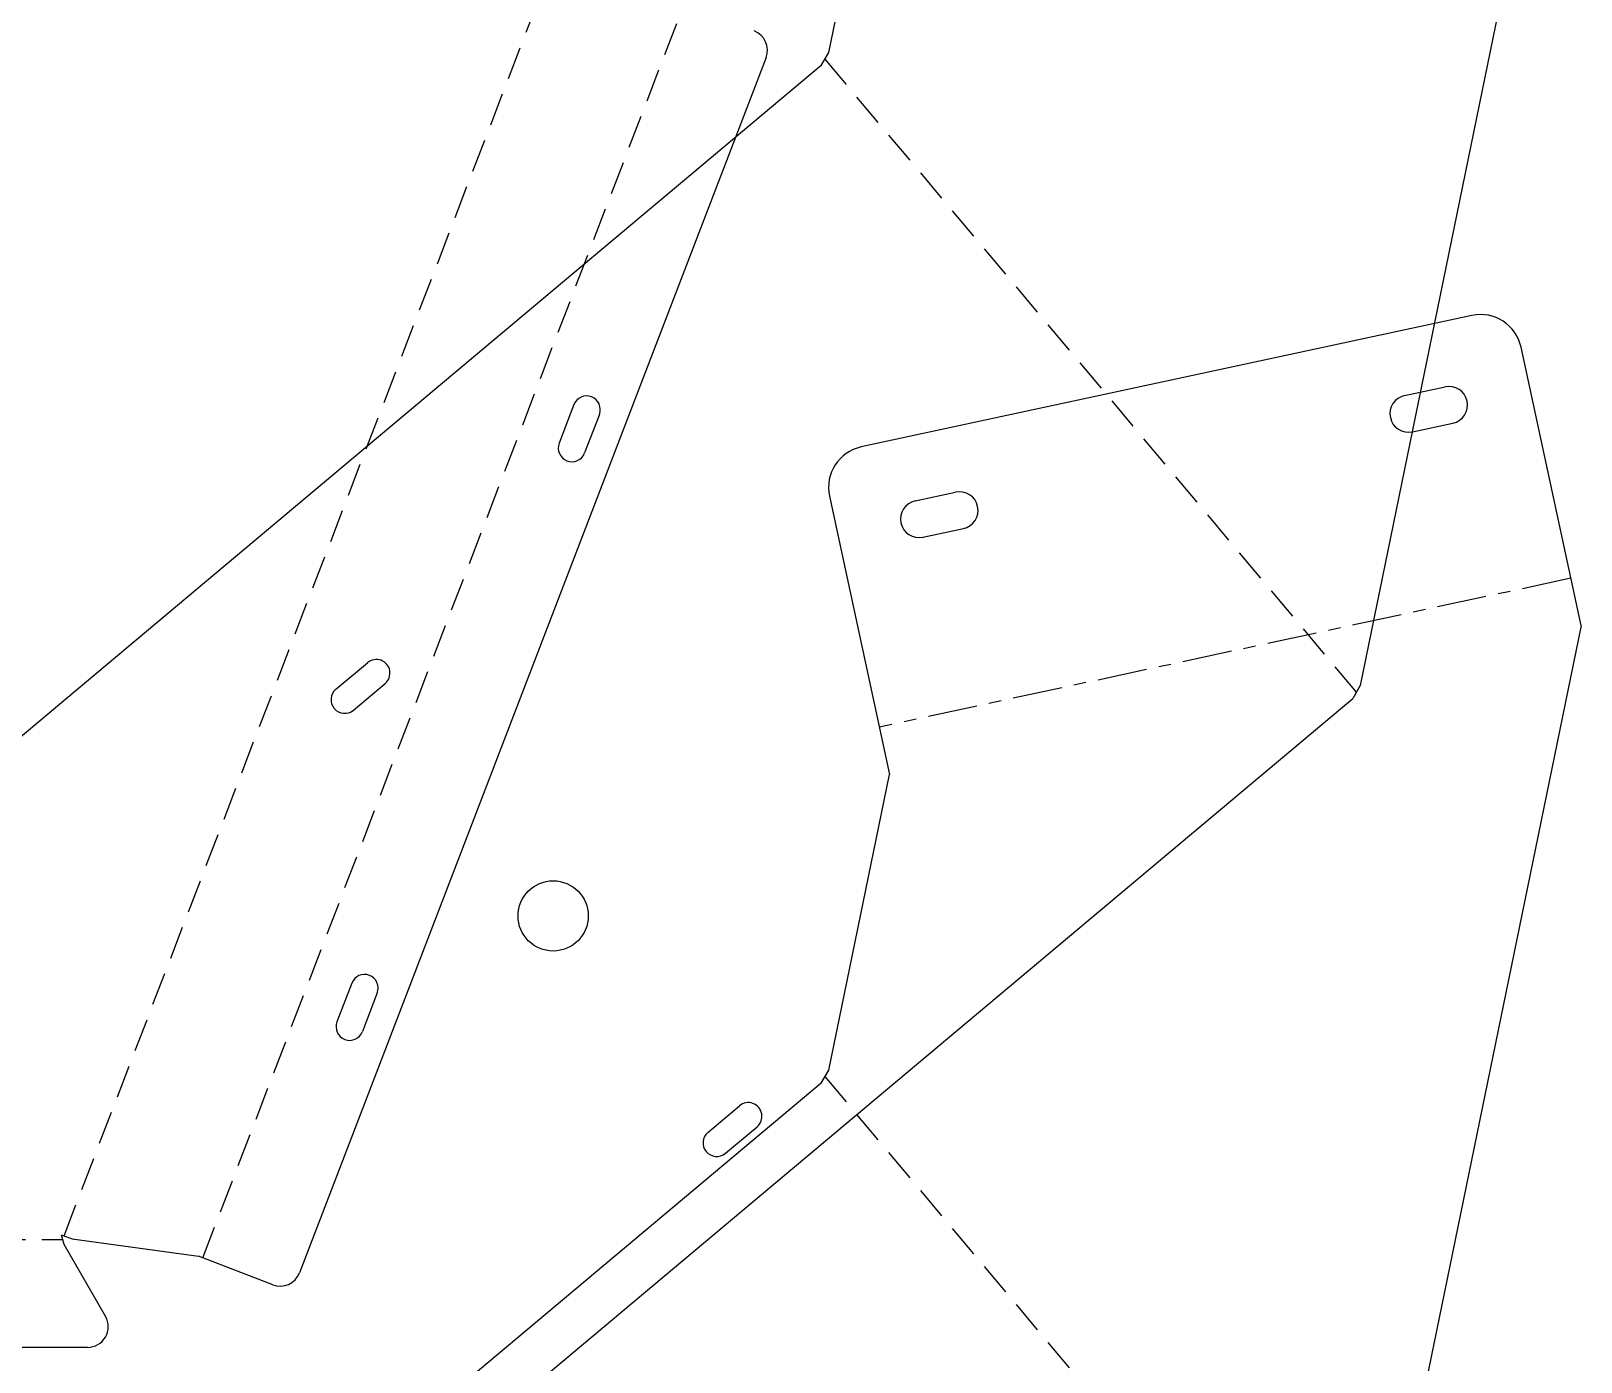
# Model space of a CAD drawing. Extents: x 5 to 1801, y 5 to 2754.
# Drawn here: x 1097.3 to 1472.3, y 2254.7 to 2576.9 of the extents above; entities that cross this region are included whole.
import ezdxf

# ---------------------------------------------------------------- set-up
doc = ezdxf.new("R2010")
doc.units = 0
doc.linetypes.add('CENTER', pattern=[21, 12, -3, 3, -3])
doc.linetypes.add('DASHED', pattern=[12, 8, -4])
for name, color, linetype in [('SMARTNEST_SHEET_10_BEND', 3, 'DASHED'), ('SMARTNEST_SHEET_10_GEOMETRY', 7, 'CONTINUOUS'), ('SMARTNEST_SHEET_11_BEND', 3, 'DASHED'), ('SMARTNEST_SHEET_11_GEOMETRY', 7, 'CONTINUOUS'), ('SMARTNEST_SHEET_12_BEND', 3, 'DASHED'), ('SMARTNEST_SHEET_12_GEOMETRY', 7, 'CONTINUOUS'), ('SMARTNEST_SHEET_13_BEND', 3, 'DASHED'), ('SMARTNEST_SHEET_13_GEOMETRY', 7, 'CONTINUOUS'), ('SMARTNEST_SHEET_14_BEND', 3, 'DASHED'), ('SMARTNEST_SHEET_14_GEOMETRY', 7, 'CONTINUOUS'), ('SMARTNEST_SHEET_15_BEND', 3, 'DASHED'), ('SMARTNEST_SHEET_15_GEOMETRY', 7, 'CONTINUOUS'), ('SMARTNEST_SHEET_16_BEND', 3, 'DASHED'), ('SMARTNEST_SHEET_16_GEOMETRY', 7, 'CONTINUOUS'), ('SMARTNEST_SHEET_17_BEND', 3, 'DASHED'), ('SMARTNEST_SHEET_17_GEOMETRY', 7, 'CONTINUOUS'), ('SMARTNEST_SHEET_18_BEND', 3, 'DASHED'), ('SMARTNEST_SHEET_18_GEOMETRY', 7, 'CONTINUOUS'), ('SMARTNEST_SHEET_19_BEND', 3, 'DASHED'), ('SMARTNEST_SHEET_19_GEOMETRY', 7, 'CONTINUOUS'), ('SMARTNEST_SHEET_1_BEND', 3, 'DASHED'), ('SMARTNEST_SHEET_1_GEOMETRY', 7, 'CONTINUOUS'), ('SMARTNEST_SHEET_20_BEND', 3, 'DASHED'), ('SMARTNEST_SHEET_20_GEOMETRY', 7, 'CONTINUOUS'), ('SMARTNEST_SHEET_21_BEND', 3, 'DASHED'), ('SMARTNEST_SHEET_21_GEOMETRY', 7, 'CONTINUOUS'), ('SMARTNEST_SHEET_22_BEND', 3, 'DASHED'), ('SMARTNEST_SHEET_22_GEOMETRY', 7, 'CONTINUOUS'), ('SMARTNEST_SHEET_23_BEND', 3, 'DASHED'), ('SMARTNEST_SHEET_23_GEOMETRY', 7, 'CONTINUOUS'), ('SMARTNEST_SHEET_24_BEND', 3, 'DASHED'), ('SMARTNEST_SHEET_24_GEOMETRY', 7, 'CONTINUOUS'), ('SMARTNEST_SHEET_25_BEND', 3, 'DASHED'), ('SMARTNEST_SHEET_25_GEOMETRY', 7, 'CONTINUOUS'), ('SMARTNEST_SHEET_26_BEND', 3, 'DASHED'), ('SMARTNEST_SHEET_26_CENTER', 4, 'CENTER'), ('SMARTNEST_SHEET_26_GEOMETRY', 7, 'CONTINUOUS'), ('SMARTNEST_SHEET_27_BEND', 3, 'DASHED'), ('SMARTNEST_SHEET_27_CENTER', 4, 'CENTER'), ('SMARTNEST_SHEET_27_GEOMETRY', 7, 'CONTINUOUS'), ('SMARTNEST_SHEET_28_BEND', 3, 'DASHED'), ('SMARTNEST_SHEET_28_CENTER', 4, 'CENTER'), ('SMARTNEST_SHEET_28_GEOMETRY', 7, 'CONTINUOUS'), ('SMARTNEST_SHEET_29_BEND', 3, 'DASHED'), ('SMARTNEST_SHEET_29_CENTER', 4, 'CENTER'), ('SMARTNEST_SHEET_29_GEOMETRY', 7, 'CONTINUOUS'), ('SMARTNEST_SHEET_2_BEND', 3, 'DASHED'), ('SMARTNEST_SHEET_2_GEOMETRY', 7, 'CONTINUOUS'), ('SMARTNEST_SHEET_3_BEND', 3, 'DASHED'), ('SMARTNEST_SHEET_3_GEOMETRY', 7, 'CONTINUOUS'), ('SMARTNEST_SHEET_4_BEND', 3, 'DASHED'), ('SMARTNEST_SHEET_4_GEOMETRY', 7, 'CONTINUOUS'), ('SMARTNEST_SHEET_5_BEND', 3, 'DASHED'), ('SMARTNEST_SHEET_5_GEOMETRY', 7, 'CONTINUOUS'), ('SMARTNEST_SHEET_6_BEND', 3, 'DASHED'), ('SMARTNEST_SHEET_6_GEOMETRY', 7, 'CONTINUOUS'), ('SMARTNEST_SHEET_7_BEND', 3, 'DASHED'), ('SMARTNEST_SHEET_7_GEOMETRY', 7, 'CONTINUOUS'), ('SMARTNEST_SHEET_8_BEND', 3, 'DASHED'), ('SMARTNEST_SHEET_8_GEOMETRY', 7, 'CONTINUOUS')]:
    doc.layers.add(name, color=color, linetype=linetype)

msp = doc.modelspace()

# ---------------------------------------------------------------- linework, layer by layer
at = {"layer": 'SMARTNEST_SHEET_10_BEND', "color": 7, "linetype": 'DASHED'}
msp.add_line((1417.95, 2416.86), (1289.39, 2570.06), dxfattribs=at)
at = {"layer": 'SMARTNEST_SHEET_10_GEOMETRY', "color": 7, "linetype": 'CONTINUOUS'}
for p, q in [((1472.27, 2679.23), (1418.87, 2418.41)), ((1290.31, 2571.62), (1304.97, 2643.22)), ((1288.47, 2568.51), (1290.31, 2571.62)), ((1288.47, 2568.51), (216.01, 1668.61)), ((1171.04, 2417.54), (1178.7, 2423.96)), ((1175.29, 2412.48), (1182.95, 2418.91)), ((344.56, 1515.4), (1417.03, 2415.31)), ((1418.87, 2418.41), (1417.03, 2415.31)), ((1261.03, 2310.29), (1268.69, 2316.72)), ((1265.28, 2305.23), (1272.94, 2311.66))]:
    msp.add_line(p, q, dxfattribs=at)
msp.add_circle((1223.6, 2362.68), 8.5, dxfattribs=at)
for centre, start, end in [((1180.82, 2421.44), 310, 130), ((1173.16, 2415.01), 130, 310), ((1270.81, 2314.19), 310, 130), ((1263.15, 2307.76), 130, 310)]:
    msp.add_arc(centre, 3.3, start, end, dxfattribs=at)
at = {"layer": 'SMARTNEST_SHEET_11_BEND', "color": 7, "linetype": 'DASHED'}
msp.add_line((1417.95, 2416.86), (1289.39, 2570.06), dxfattribs=at)
at = {"layer": 'SMARTNEST_SHEET_11_GEOMETRY', "color": 7, "linetype": 'CONTINUOUS'}
for p, q in [((1472.27, 2679.23), (1418.87, 2418.41)), ((1290.31, 2571.62), (1304.97, 2643.22)), ((1288.47, 2568.51), (1290.31, 2571.62)), ((1288.47, 2568.51), (216.01, 1668.61)), ((1171.04, 2417.54), (1178.7, 2423.96)), ((1175.29, 2412.48), (1182.95, 2418.91)), ((344.56, 1515.4), (1417.03, 2415.31)), ((1418.87, 2418.41), (1417.03, 2415.31)), ((1261.03, 2310.29), (1268.69, 2316.72)), ((1265.28, 2305.23), (1272.94, 2311.66))]:
    msp.add_line(p, q, dxfattribs=at)
msp.add_circle((1223.6, 2362.68), 8.5, dxfattribs=at)
for centre, start, end in [((1180.82, 2421.44), 310, 130), ((1173.16, 2415.01), 130, 310), ((1270.81, 2314.19), 310, 130), ((1263.15, 2307.76), 130, 310)]:
    msp.add_arc(centre, 3.3, start, end, dxfattribs=at)
at = {"layer": 'SMARTNEST_SHEET_12_BEND', "color": 7, "linetype": 'DASHED'}
msp.add_line((1417.95, 2416.86), (1289.39, 2570.06), dxfattribs=at)
at = {"layer": 'SMARTNEST_SHEET_12_GEOMETRY', "color": 7, "linetype": 'CONTINUOUS'}
for p, q in [((1472.27, 2679.23), (1418.87, 2418.41)), ((1290.31, 2571.62), (1304.97, 2643.22)), ((1288.47, 2568.51), (1290.31, 2571.62)), ((1288.47, 2568.51), (216.01, 1668.61)), ((1171.04, 2417.54), (1178.7, 2423.96)), ((1175.29, 2412.48), (1182.95, 2418.91)), ((344.56, 1515.4), (1417.03, 2415.31)), ((1418.87, 2418.41), (1417.03, 2415.31)), ((1261.03, 2310.29), (1268.69, 2316.72)), ((1265.28, 2305.23), (1272.94, 2311.66))]:
    msp.add_line(p, q, dxfattribs=at)
msp.add_circle((1223.6, 2362.68), 8.5, dxfattribs=at)
for centre, start, end in [((1180.82, 2421.44), 310, 130), ((1173.16, 2415.01), 130, 310), ((1270.81, 2314.19), 310, 130), ((1263.15, 2307.76), 130, 310)]:
    msp.add_arc(centre, 3.3, start, end, dxfattribs=at)
at = {"layer": 'SMARTNEST_SHEET_13_BEND', "color": 7, "linetype": 'DASHED'}
msp.add_line((1417.95, 2416.86), (1289.39, 2570.06), dxfattribs=at)
at = {"layer": 'SMARTNEST_SHEET_13_GEOMETRY', "color": 7, "linetype": 'CONTINUOUS'}
for p, q in [((1472.27, 2679.23), (1418.87, 2418.41)), ((1290.31, 2571.62), (1304.97, 2643.22)), ((1288.47, 2568.51), (1290.31, 2571.62)), ((1288.47, 2568.51), (216.01, 1668.61)), ((1171.04, 2417.54), (1178.7, 2423.96)), ((1175.29, 2412.48), (1182.95, 2418.91)), ((344.56, 1515.4), (1417.03, 2415.31)), ((1418.87, 2418.41), (1417.03, 2415.31)), ((1261.03, 2310.29), (1268.69, 2316.72)), ((1265.28, 2305.23), (1272.94, 2311.66))]:
    msp.add_line(p, q, dxfattribs=at)
msp.add_circle((1223.6, 2362.68), 8.5, dxfattribs=at)
for centre, start, end in [((1180.82, 2421.44), 310, 130), ((1173.16, 2415.01), 130, 310), ((1270.81, 2314.19), 310, 130), ((1263.15, 2307.76), 130, 310)]:
    msp.add_arc(centre, 3.3, start, end, dxfattribs=at)
at = {"layer": 'SMARTNEST_SHEET_14_BEND', "color": 7, "linetype": 'DASHED'}
msp.add_line((1417.95, 2416.86), (1289.39, 2570.06), dxfattribs=at)
at = {"layer": 'SMARTNEST_SHEET_14_GEOMETRY', "color": 7, "linetype": 'CONTINUOUS'}
for p, q in [((1472.27, 2679.23), (1418.87, 2418.41)), ((1290.31, 2571.62), (1304.97, 2643.22)), ((1288.47, 2568.51), (1290.31, 2571.62)), ((1288.47, 2568.51), (216.01, 1668.61)), ((1171.04, 2417.54), (1178.7, 2423.96)), ((1175.29, 2412.48), (1182.95, 2418.91)), ((344.56, 1515.4), (1417.03, 2415.31)), ((1418.87, 2418.41), (1417.03, 2415.31)), ((1261.03, 2310.29), (1268.69, 2316.72)), ((1265.28, 2305.23), (1272.94, 2311.66))]:
    msp.add_line(p, q, dxfattribs=at)
msp.add_circle((1223.6, 2362.68), 8.5, dxfattribs=at)
for centre, start, end in [((1180.82, 2421.44), 310, 130), ((1173.16, 2415.01), 130, 310), ((1270.81, 2314.19), 310, 130), ((1263.15, 2307.76), 130, 310)]:
    msp.add_arc(centre, 3.3, start, end, dxfattribs=at)
at = {"layer": 'SMARTNEST_SHEET_15_BEND', "color": 7, "linetype": 'DASHED'}
msp.add_line((1417.95, 2416.86), (1289.39, 2570.06), dxfattribs=at)
at = {"layer": 'SMARTNEST_SHEET_15_GEOMETRY', "color": 7, "linetype": 'CONTINUOUS'}
for p, q in [((1472.27, 2679.23), (1418.87, 2418.41)), ((1290.31, 2571.62), (1304.97, 2643.22)), ((1288.47, 2568.51), (1290.31, 2571.62)), ((1288.47, 2568.51), (216.01, 1668.61)), ((1171.04, 2417.54), (1178.7, 2423.96)), ((1175.29, 2412.48), (1182.95, 2418.91)), ((344.56, 1515.4), (1417.03, 2415.31)), ((1418.87, 2418.41), (1417.03, 2415.31)), ((1261.03, 2310.29), (1268.69, 2316.72)), ((1265.28, 2305.23), (1272.94, 2311.66))]:
    msp.add_line(p, q, dxfattribs=at)
msp.add_circle((1223.6, 2362.68), 8.5, dxfattribs=at)
for centre, start, end in [((1180.82, 2421.44), 310, 130), ((1173.16, 2415.01), 130, 310), ((1270.81, 2314.19), 310, 130), ((1263.15, 2307.76), 130, 310)]:
    msp.add_arc(centre, 3.3, start, end, dxfattribs=at)
at = {"layer": 'SMARTNEST_SHEET_16_BEND', "color": 7, "linetype": 'DASHED'}
msp.add_line((1417.95, 2416.86), (1289.39, 2570.06), dxfattribs=at)
at = {"layer": 'SMARTNEST_SHEET_16_GEOMETRY', "color": 7, "linetype": 'CONTINUOUS'}
for p, q in [((1472.27, 2679.23), (1418.87, 2418.41)), ((1290.31, 2571.62), (1304.97, 2643.22)), ((1288.47, 2568.51), (1290.31, 2571.62)), ((1288.47, 2568.51), (216.01, 1668.61)), ((1171.04, 2417.54), (1178.7, 2423.96)), ((1175.29, 2412.48), (1182.95, 2418.91)), ((344.56, 1515.4), (1417.03, 2415.31)), ((1418.87, 2418.41), (1417.03, 2415.31)), ((1261.03, 2310.29), (1268.69, 2316.72)), ((1265.28, 2305.23), (1272.94, 2311.66))]:
    msp.add_line(p, q, dxfattribs=at)
msp.add_circle((1223.6, 2362.68), 8.5, dxfattribs=at)
for centre, start, end in [((1180.82, 2421.44), 310, 130), ((1173.16, 2415.01), 130, 310), ((1270.81, 2314.19), 310, 130), ((1263.15, 2307.76), 130, 310)]:
    msp.add_arc(centre, 3.3, start, end, dxfattribs=at)
at = {"layer": 'SMARTNEST_SHEET_17_BEND', "color": 7, "linetype": 'DASHED'}
msp.add_line((1417.95, 2416.86), (1289.39, 2570.06), dxfattribs=at)
at = {"layer": 'SMARTNEST_SHEET_17_GEOMETRY', "color": 7, "linetype": 'CONTINUOUS'}
for p, q in [((1472.27, 2679.23), (1418.87, 2418.41)), ((1290.31, 2571.62), (1304.97, 2643.22)), ((1288.47, 2568.51), (1290.31, 2571.62)), ((1288.47, 2568.51), (216.01, 1668.61)), ((1171.04, 2417.54), (1178.7, 2423.96)), ((1175.29, 2412.48), (1182.95, 2418.91)), ((344.56, 1515.4), (1417.03, 2415.31)), ((1418.87, 2418.41), (1417.03, 2415.31)), ((1261.03, 2310.29), (1268.69, 2316.72)), ((1265.28, 2305.23), (1272.94, 2311.66))]:
    msp.add_line(p, q, dxfattribs=at)
msp.add_circle((1223.6, 2362.68), 8.5, dxfattribs=at)
for centre, start, end in [((1180.82, 2421.44), 310, 130), ((1173.16, 2415.01), 130, 310), ((1270.81, 2314.19), 310, 130), ((1263.15, 2307.76), 130, 310)]:
    msp.add_arc(centre, 3.3, start, end, dxfattribs=at)
at = {"layer": 'SMARTNEST_SHEET_18_BEND', "color": 7, "linetype": 'DASHED'}
msp.add_line((1417.95, 2416.86), (1289.39, 2570.06), dxfattribs=at)
at = {"layer": 'SMARTNEST_SHEET_18_GEOMETRY', "color": 7, "linetype": 'CONTINUOUS'}
for p, q in [((1472.27, 2679.23), (1418.87, 2418.41)), ((1290.31, 2571.62), (1304.97, 2643.22)), ((1288.47, 2568.51), (1290.31, 2571.62)), ((1288.47, 2568.51), (216.01, 1668.61)), ((1171.04, 2417.54), (1178.7, 2423.96)), ((1175.29, 2412.48), (1182.95, 2418.91)), ((344.56, 1515.4), (1417.03, 2415.31)), ((1418.87, 2418.41), (1417.03, 2415.31)), ((1261.03, 2310.29), (1268.69, 2316.72)), ((1265.28, 2305.23), (1272.94, 2311.66))]:
    msp.add_line(p, q, dxfattribs=at)
msp.add_circle((1223.6, 2362.68), 8.5, dxfattribs=at)
for centre, start, end in [((1180.82, 2421.44), 310, 130), ((1173.16, 2415.01), 130, 310), ((1270.81, 2314.19), 310, 130), ((1263.15, 2307.76), 130, 310)]:
    msp.add_arc(centre, 3.3, start, end, dxfattribs=at)
at = {"layer": 'SMARTNEST_SHEET_19_BEND', "color": 7, "linetype": 'DASHED'}
msp.add_line((1417.95, 2416.86), (1289.39, 2570.06), dxfattribs=at)
at = {"layer": 'SMARTNEST_SHEET_19_GEOMETRY', "color": 7, "linetype": 'CONTINUOUS'}
for p, q in [((1472.27, 2679.23), (1418.87, 2418.41)), ((1290.31, 2571.62), (1304.97, 2643.22)), ((1288.47, 2568.51), (1290.31, 2571.62)), ((1288.47, 2568.51), (216.01, 1668.61)), ((1171.04, 2417.54), (1178.7, 2423.96)), ((1175.29, 2412.48), (1182.95, 2418.91)), ((344.56, 1515.4), (1417.03, 2415.31)), ((1418.87, 2418.41), (1417.03, 2415.31)), ((1261.03, 2310.29), (1268.69, 2316.72)), ((1265.28, 2305.23), (1272.94, 2311.66))]:
    msp.add_line(p, q, dxfattribs=at)
msp.add_circle((1223.6, 2362.68), 8.5, dxfattribs=at)
for centre, start, end in [((1180.82, 2421.44), 310, 130), ((1173.16, 2415.01), 130, 310), ((1270.81, 2314.19), 310, 130), ((1263.15, 2307.76), 130, 310)]:
    msp.add_arc(centre, 3.3, start, end, dxfattribs=at)
at = {"layer": 'SMARTNEST_SHEET_1_BEND', "color": 7, "linetype": 'DASHED'}
for p, q in [((1105.27, 2285.27), (1224.27, 2595.27)), ((1138.82, 2279.89), (1255.3, 2583.35)), ((31.92, 2284.39), (1104.9, 2284.39))]:
    msp.add_line(p, q, dxfattribs=at)
at = {"layer": 'SMARTNEST_SHEET_1_GEOMETRY', "color": 7, "linetype": 'CONTINUOUS'}
for p, q in [((1275.11, 2570.4), (1162.21, 2276.27)), ((1228.63, 2486.42), (1225.05, 2477.08)), ((1234.79, 2484.06), (1231.21, 2474.72)), ((1174.88, 2346.38), (1171.29, 2337.05)), ((1181.04, 2344.02), (1177.45, 2334.68)), ((1104.61, 2285.52), (1105.19, 2283.25)), ((1104.61, 2285.52), (1107.24, 2284.51)), ((1107.24, 2284.51), (1137.76, 2280.3)), ((1105.19, 2283.25), (1115.29, 2265.75)), ((1155.75, 2273.39), (1137.76, 2280.3)), ((1110.96, 2258.25), (54.25, 2258.25))]:
    msp.add_line(p, q, dxfattribs=at)
for centre, radius, start, end in [((1270.44, 2572.19), 5, 339, 69), ((1231.71, 2485.24), 3.3, 339, 159), ((1228.13, 2475.9), 3.3, 159, 339), ((1177.96, 2345.2), 3.3, 339, 159), ((1174.37, 2335.86), 3.3, 159, 339), ((1157.54, 2278.06), 5, 249, 339), ((1110.96, 2263.25), 5, 270, 30)]:
    msp.add_arc(centre, radius, start, end, dxfattribs=at)
at = {"layer": 'SMARTNEST_SHEET_20_BEND', "color": 7, "linetype": 'DASHED'}
msp.add_line((1417.95, 2416.86), (1289.39, 2570.06), dxfattribs=at)
at = {"layer": 'SMARTNEST_SHEET_20_GEOMETRY', "color": 7, "linetype": 'CONTINUOUS'}
for p, q in [((1472.27, 2679.23), (1418.87, 2418.41)), ((1290.31, 2571.62), (1304.97, 2643.22)), ((1288.47, 2568.51), (1290.31, 2571.62)), ((1288.47, 2568.51), (216.01, 1668.61)), ((1171.04, 2417.54), (1178.7, 2423.96)), ((1175.29, 2412.48), (1182.95, 2418.91)), ((344.56, 1515.4), (1417.03, 2415.31)), ((1418.87, 2418.41), (1417.03, 2415.31)), ((1261.03, 2310.29), (1268.69, 2316.72)), ((1265.28, 2305.23), (1272.94, 2311.66))]:
    msp.add_line(p, q, dxfattribs=at)
msp.add_circle((1223.6, 2362.68), 8.5, dxfattribs=at)
for centre, start, end in [((1180.82, 2421.44), 310, 130), ((1173.16, 2415.01), 130, 310), ((1270.81, 2314.19), 310, 130), ((1263.15, 2307.76), 130, 310)]:
    msp.add_arc(centre, 3.3, start, end, dxfattribs=at)
at = {"layer": 'SMARTNEST_SHEET_21_BEND', "color": 7, "linetype": 'DASHED'}
msp.add_line((1417.95, 2416.86), (1289.39, 2570.06), dxfattribs=at)
at = {"layer": 'SMARTNEST_SHEET_21_GEOMETRY', "color": 7, "linetype": 'CONTINUOUS'}
for p, q in [((1472.27, 2679.23), (1418.87, 2418.41)), ((1290.31, 2571.62), (1304.97, 2643.22)), ((1288.47, 2568.51), (1290.31, 2571.62)), ((1288.47, 2568.51), (216.01, 1668.61)), ((1171.04, 2417.54), (1178.7, 2423.96)), ((1175.29, 2412.48), (1182.95, 2418.91)), ((344.56, 1515.4), (1417.03, 2415.31)), ((1418.87, 2418.41), (1417.03, 2415.31)), ((1261.03, 2310.29), (1268.69, 2316.72)), ((1265.28, 2305.23), (1272.94, 2311.66))]:
    msp.add_line(p, q, dxfattribs=at)
msp.add_circle((1223.6, 2362.68), 8.5, dxfattribs=at)
for centre, start, end in [((1180.82, 2421.44), 310, 130), ((1173.16, 2415.01), 130, 310), ((1270.81, 2314.19), 310, 130), ((1263.15, 2307.76), 130, 310)]:
    msp.add_arc(centre, 3.3, start, end, dxfattribs=at)
at = {"layer": 'SMARTNEST_SHEET_22_BEND', "color": 7, "linetype": 'DASHED'}
msp.add_line((1417.95, 2416.86), (1289.39, 2570.06), dxfattribs=at)
at = {"layer": 'SMARTNEST_SHEET_22_GEOMETRY', "color": 7, "linetype": 'CONTINUOUS'}
for p, q in [((1472.27, 2679.23), (1418.87, 2418.41)), ((1290.31, 2571.62), (1304.97, 2643.22)), ((1288.47, 2568.51), (1290.31, 2571.62)), ((1288.47, 2568.51), (216.01, 1668.61)), ((1171.04, 2417.54), (1178.7, 2423.96)), ((1175.29, 2412.48), (1182.95, 2418.91)), ((344.56, 1515.4), (1417.03, 2415.31)), ((1418.87, 2418.41), (1417.03, 2415.31)), ((1261.03, 2310.29), (1268.69, 2316.72)), ((1265.28, 2305.23), (1272.94, 2311.66))]:
    msp.add_line(p, q, dxfattribs=at)
msp.add_circle((1223.6, 2362.68), 8.5, dxfattribs=at)
for centre, start, end in [((1180.82, 2421.44), 310, 130), ((1173.16, 2415.01), 130, 310), ((1270.81, 2314.19), 310, 130), ((1263.15, 2307.76), 130, 310)]:
    msp.add_arc(centre, 3.3, start, end, dxfattribs=at)
at = {"layer": 'SMARTNEST_SHEET_23_BEND', "color": 7, "linetype": 'DASHED'}
msp.add_line((1417.95, 2416.86), (1289.39, 2570.06), dxfattribs=at)
at = {"layer": 'SMARTNEST_SHEET_23_GEOMETRY', "color": 7, "linetype": 'CONTINUOUS'}
for p, q in [((1472.27, 2679.23), (1418.87, 2418.41)), ((1290.31, 2571.62), (1304.97, 2643.22)), ((1288.47, 2568.51), (1290.31, 2571.62)), ((1288.47, 2568.51), (216.01, 1668.61)), ((1171.04, 2417.54), (1178.7, 2423.96)), ((1175.29, 2412.48), (1182.95, 2418.91)), ((344.56, 1515.4), (1417.03, 2415.31)), ((1418.87, 2418.41), (1417.03, 2415.31)), ((1261.03, 2310.29), (1268.69, 2316.72)), ((1265.28, 2305.23), (1272.94, 2311.66))]:
    msp.add_line(p, q, dxfattribs=at)
msp.add_circle((1223.6, 2362.68), 8.5, dxfattribs=at)
for centre, start, end in [((1180.82, 2421.44), 310, 130), ((1173.16, 2415.01), 130, 310), ((1270.81, 2314.19), 310, 130), ((1263.15, 2307.76), 130, 310)]:
    msp.add_arc(centre, 3.3, start, end, dxfattribs=at)
at = {"layer": 'SMARTNEST_SHEET_24_BEND', "color": 7, "linetype": 'DASHED'}
msp.add_line((1417.95, 2416.86), (1289.39, 2570.06), dxfattribs=at)
at = {"layer": 'SMARTNEST_SHEET_24_GEOMETRY', "color": 7, "linetype": 'CONTINUOUS'}
for p, q in [((1472.27, 2679.23), (1418.87, 2418.41)), ((1290.31, 2571.62), (1304.97, 2643.22)), ((1288.47, 2568.51), (1290.31, 2571.62)), ((1288.47, 2568.51), (216.01, 1668.61)), ((1171.04, 2417.54), (1178.7, 2423.96)), ((1175.29, 2412.48), (1182.95, 2418.91)), ((344.56, 1515.4), (1417.03, 2415.31)), ((1418.87, 2418.41), (1417.03, 2415.31)), ((1261.03, 2310.29), (1268.69, 2316.72)), ((1265.28, 2305.23), (1272.94, 2311.66))]:
    msp.add_line(p, q, dxfattribs=at)
msp.add_circle((1223.6, 2362.68), 8.5, dxfattribs=at)
for centre, start, end in [((1180.82, 2421.44), 310, 130), ((1173.16, 2415.01), 130, 310), ((1270.81, 2314.19), 310, 130), ((1263.15, 2307.76), 130, 310)]:
    msp.add_arc(centre, 3.3, start, end, dxfattribs=at)
at = {"layer": 'SMARTNEST_SHEET_25_BEND', "color": 7, "linetype": 'DASHED'}
msp.add_line((1417.95, 2416.86), (1289.39, 2570.06), dxfattribs=at)
at = {"layer": 'SMARTNEST_SHEET_25_GEOMETRY', "color": 7, "linetype": 'CONTINUOUS'}
for p, q in [((1472.27, 2679.23), (1418.87, 2418.41)), ((1290.31, 2571.62), (1304.97, 2643.22)), ((1288.47, 2568.51), (1290.31, 2571.62)), ((1288.47, 2568.51), (216.01, 1668.61)), ((1171.04, 2417.54), (1178.7, 2423.96)), ((1175.29, 2412.48), (1182.95, 2418.91)), ((344.56, 1515.4), (1417.03, 2415.31)), ((1418.87, 2418.41), (1417.03, 2415.31)), ((1261.03, 2310.29), (1268.69, 2316.72)), ((1265.28, 2305.23), (1272.94, 2311.66))]:
    msp.add_line(p, q, dxfattribs=at)
msp.add_circle((1223.6, 2362.68), 8.5, dxfattribs=at)
for centre, start, end in [((1180.82, 2421.44), 310, 130), ((1173.16, 2415.01), 130, 310), ((1270.81, 2314.19), 310, 130), ((1263.15, 2307.76), 130, 310)]:
    msp.add_arc(centre, 3.3, start, end, dxfattribs=at)
at = {"layer": 'SMARTNEST_SHEET_26_BEND', "color": 7, "linetype": 'DASHED'}
msp.add_line((1417.95, 2170.58), (1289.39, 2323.78), dxfattribs=at)
at = {"layer": 'SMARTNEST_SHEET_26_CENTER', "color": 7, "linetype": 'CENTER'}
msp.add_line((1469.81, 2444.39), (1302.51, 2408.38), dxfattribs=at)
at = {"layer": 'SMARTNEST_SHEET_26_GEOMETRY', "color": 7, "linetype": 'CONTINUOUS'}
for p, q in [((1445.88, 2507.99), (1298.14, 2476.18)), ((1472.27, 2432.95), (1457.77, 2500.32)), ((1429.59, 2488.63), (1439.37, 2490.73)), ((1431.49, 2479.83), (1441.27, 2481.93)), ((1290.47, 2464.3), (1304.97, 2396.94)), ((1311.18, 2463.13), (1320.95, 2465.24)), ((1313.07, 2454.33), (1322.85, 2456.44)), ((1472.27, 2432.95), (1418.87, 2172.13)), ((1290.31, 2325.34), (1304.97, 2396.94)), ((1288.47, 2322.23), (1290.31, 2325.34)), ((1288.47, 2322.23), (216.01, 1422.33))]:
    msp.add_line(p, q, dxfattribs=at)
for centre, radius, start, end in [((1447.99, 2498.21), 10, 12.15, 102.15), ((1440.32, 2486.33), 4.5, 282.15, 102.15), ((1430.54, 2484.23), 4.5, 102.15, 282.15), ((1300.24, 2466.4), 10, 102.15, 192.15), ((1321.9, 2460.84), 4.5, 282.15, 102.15), ((1312.13, 2458.73), 4.5, 102.15, 282.15)]:
    msp.add_arc(centre, radius, start, end, dxfattribs=at)
at = {"layer": 'SMARTNEST_SHEET_27_BEND', "color": 7, "linetype": 'DASHED'}
msp.add_line((1417.95, 2170.58), (1289.39, 2323.78), dxfattribs=at)
at = {"layer": 'SMARTNEST_SHEET_27_CENTER', "color": 7, "linetype": 'CENTER'}
msp.add_line((1469.81, 2444.39), (1302.51, 2408.38), dxfattribs=at)
at = {"layer": 'SMARTNEST_SHEET_27_GEOMETRY', "color": 7, "linetype": 'CONTINUOUS'}
for p, q in [((1445.88, 2507.99), (1298.14, 2476.18)), ((1472.27, 2432.95), (1457.77, 2500.32)), ((1429.59, 2488.63), (1439.37, 2490.73)), ((1431.49, 2479.83), (1441.27, 2481.93)), ((1290.47, 2464.3), (1304.97, 2396.94)), ((1311.18, 2463.13), (1320.95, 2465.24)), ((1313.07, 2454.33), (1322.85, 2456.44)), ((1472.27, 2432.95), (1418.87, 2172.13)), ((1290.31, 2325.34), (1304.97, 2396.94)), ((1288.47, 2322.23), (1290.31, 2325.34)), ((1288.47, 2322.23), (216.01, 1422.33))]:
    msp.add_line(p, q, dxfattribs=at)
for centre, radius, start, end in [((1447.99, 2498.21), 10, 12.15, 102.15), ((1440.32, 2486.33), 4.5, 282.15, 102.15), ((1430.54, 2484.23), 4.5, 102.15, 282.15), ((1300.24, 2466.4), 10, 102.15, 192.15), ((1321.9, 2460.84), 4.5, 282.15, 102.15), ((1312.13, 2458.73), 4.5, 102.15, 282.15)]:
    msp.add_arc(centre, radius, start, end, dxfattribs=at)
at = {"layer": 'SMARTNEST_SHEET_28_BEND', "color": 7, "linetype": 'DASHED'}
msp.add_line((1417.95, 2170.58), (1289.39, 2323.78), dxfattribs=at)
at = {"layer": 'SMARTNEST_SHEET_28_CENTER', "color": 7, "linetype": 'CENTER'}
msp.add_line((1469.81, 2444.39), (1302.51, 2408.38), dxfattribs=at)
at = {"layer": 'SMARTNEST_SHEET_28_GEOMETRY', "color": 7, "linetype": 'CONTINUOUS'}
for p, q in [((1445.88, 2507.99), (1298.14, 2476.18)), ((1472.27, 2432.95), (1457.77, 2500.32)), ((1429.59, 2488.63), (1439.37, 2490.73)), ((1431.49, 2479.83), (1441.27, 2481.93)), ((1290.47, 2464.3), (1304.97, 2396.94)), ((1311.18, 2463.13), (1320.95, 2465.24)), ((1313.07, 2454.33), (1322.85, 2456.44)), ((1472.27, 2432.95), (1418.87, 2172.13)), ((1290.31, 2325.34), (1304.97, 2396.94)), ((1288.47, 2322.23), (1290.31, 2325.34)), ((1288.47, 2322.23), (216.01, 1422.33))]:
    msp.add_line(p, q, dxfattribs=at)
for centre, radius, start, end in [((1447.99, 2498.21), 10, 12.15, 102.15), ((1440.32, 2486.33), 4.5, 282.15, 102.15), ((1430.54, 2484.23), 4.5, 102.15, 282.15), ((1300.24, 2466.4), 10, 102.15, 192.15), ((1321.9, 2460.84), 4.5, 282.15, 102.15), ((1312.13, 2458.73), 4.5, 102.15, 282.15)]:
    msp.add_arc(centre, radius, start, end, dxfattribs=at)
at = {"layer": 'SMARTNEST_SHEET_29_BEND', "color": 7, "linetype": 'DASHED'}
msp.add_line((1417.95, 2170.58), (1289.39, 2323.78), dxfattribs=at)
at = {"layer": 'SMARTNEST_SHEET_29_CENTER', "color": 7, "linetype": 'CENTER'}
msp.add_line((1469.81, 2444.39), (1302.51, 2408.38), dxfattribs=at)
at = {"layer": 'SMARTNEST_SHEET_29_GEOMETRY', "color": 7, "linetype": 'CONTINUOUS'}
for p, q in [((1445.88, 2507.99), (1298.14, 2476.18)), ((1472.27, 2432.95), (1457.77, 2500.32)), ((1429.59, 2488.63), (1439.37, 2490.73)), ((1431.49, 2479.83), (1441.27, 2481.93)), ((1290.47, 2464.3), (1304.97, 2396.94)), ((1311.18, 2463.13), (1320.95, 2465.24)), ((1313.07, 2454.33), (1322.85, 2456.44)), ((1472.27, 2432.95), (1418.87, 2172.13)), ((1290.31, 2325.34), (1304.97, 2396.94)), ((1288.47, 2322.23), (1290.31, 2325.34)), ((1288.47, 2322.23), (216.01, 1422.33))]:
    msp.add_line(p, q, dxfattribs=at)
for centre, radius, start, end in [((1447.99, 2498.21), 10, 12.15, 102.15), ((1440.32, 2486.33), 4.5, 282.15, 102.15), ((1430.54, 2484.23), 4.5, 102.15, 282.15), ((1300.24, 2466.4), 10, 102.15, 192.15), ((1321.9, 2460.84), 4.5, 282.15, 102.15), ((1312.13, 2458.73), 4.5, 102.15, 282.15)]:
    msp.add_arc(centre, radius, start, end, dxfattribs=at)
at = {"layer": 'SMARTNEST_SHEET_2_BEND', "color": 7, "linetype": 'DASHED'}
for p, q in [((1105.27, 2285.27), (1224.27, 2595.27)), ((1138.82, 2279.89), (1255.3, 2583.35)), ((31.92, 2284.39), (1104.9, 2284.39))]:
    msp.add_line(p, q, dxfattribs=at)
at = {"layer": 'SMARTNEST_SHEET_2_GEOMETRY', "color": 7, "linetype": 'CONTINUOUS'}
for p, q in [((1275.11, 2570.4), (1162.21, 2276.27)), ((1228.63, 2486.42), (1225.05, 2477.08)), ((1234.79, 2484.06), (1231.21, 2474.72)), ((1174.88, 2346.38), (1171.29, 2337.05)), ((1181.04, 2344.02), (1177.45, 2334.68)), ((1104.61, 2285.52), (1105.19, 2283.25)), ((1104.61, 2285.52), (1107.24, 2284.51)), ((1107.24, 2284.51), (1137.76, 2280.3)), ((1105.19, 2283.25), (1115.29, 2265.75)), ((1155.75, 2273.39), (1137.76, 2280.3)), ((1110.96, 2258.25), (54.25, 2258.25))]:
    msp.add_line(p, q, dxfattribs=at)
for centre, radius, start, end in [((1270.44, 2572.19), 5, 339, 69), ((1231.71, 2485.24), 3.3, 339, 159), ((1228.13, 2475.9), 3.3, 159, 339), ((1177.96, 2345.2), 3.3, 339, 159), ((1174.37, 2335.86), 3.3, 159, 339), ((1157.54, 2278.06), 5, 249, 339), ((1110.96, 2263.25), 5, 270, 30)]:
    msp.add_arc(centre, radius, start, end, dxfattribs=at)
at = {"layer": 'SMARTNEST_SHEET_3_BEND', "color": 7, "linetype": 'DASHED'}
for p, q in [((1105.27, 2285.27), (1224.27, 2595.27)), ((1138.82, 2279.89), (1255.3, 2583.35)), ((31.92, 2284.39), (1104.9, 2284.39))]:
    msp.add_line(p, q, dxfattribs=at)
at = {"layer": 'SMARTNEST_SHEET_3_GEOMETRY', "color": 7, "linetype": 'CONTINUOUS'}
for p, q in [((1275.11, 2570.4), (1162.21, 2276.27)), ((1228.63, 2486.42), (1225.05, 2477.08)), ((1234.79, 2484.06), (1231.21, 2474.72)), ((1174.88, 2346.38), (1171.29, 2337.05)), ((1181.04, 2344.02), (1177.45, 2334.68)), ((1104.61, 2285.52), (1105.19, 2283.25)), ((1104.61, 2285.52), (1107.24, 2284.51)), ((1107.24, 2284.51), (1137.76, 2280.3)), ((1105.19, 2283.25), (1115.29, 2265.75)), ((1155.75, 2273.39), (1137.76, 2280.3)), ((1110.96, 2258.25), (54.25, 2258.25))]:
    msp.add_line(p, q, dxfattribs=at)
for centre, radius, start, end in [((1270.44, 2572.19), 5, 339, 69), ((1231.71, 2485.24), 3.3, 339, 159), ((1228.13, 2475.9), 3.3, 159, 339), ((1177.96, 2345.2), 3.3, 339, 159), ((1174.37, 2335.86), 3.3, 159, 339), ((1157.54, 2278.06), 5, 249, 339), ((1110.96, 2263.25), 5, 270, 30)]:
    msp.add_arc(centre, radius, start, end, dxfattribs=at)
at = {"layer": 'SMARTNEST_SHEET_4_BEND', "color": 7, "linetype": 'DASHED'}
for p, q in [((1105.27, 2285.27), (1224.27, 2595.27)), ((1138.82, 2279.89), (1255.3, 2583.35)), ((31.92, 2284.39), (1104.9, 2284.39))]:
    msp.add_line(p, q, dxfattribs=at)
at = {"layer": 'SMARTNEST_SHEET_4_GEOMETRY', "color": 7, "linetype": 'CONTINUOUS'}
for p, q in [((1275.11, 2570.4), (1162.21, 2276.27)), ((1228.63, 2486.42), (1225.05, 2477.08)), ((1234.79, 2484.06), (1231.21, 2474.72)), ((1174.88, 2346.38), (1171.29, 2337.05)), ((1181.04, 2344.02), (1177.45, 2334.68)), ((1104.61, 2285.52), (1105.19, 2283.25)), ((1104.61, 2285.52), (1107.24, 2284.51)), ((1107.24, 2284.51), (1137.76, 2280.3)), ((1105.19, 2283.25), (1115.29, 2265.75)), ((1155.75, 2273.39), (1137.76, 2280.3)), ((1110.96, 2258.25), (54.25, 2258.25))]:
    msp.add_line(p, q, dxfattribs=at)
for centre, radius, start, end in [((1270.44, 2572.19), 5, 339, 69), ((1231.71, 2485.24), 3.3, 339, 159), ((1228.13, 2475.9), 3.3, 159, 339), ((1177.96, 2345.2), 3.3, 339, 159), ((1174.37, 2335.86), 3.3, 159, 339), ((1157.54, 2278.06), 5, 249, 339), ((1110.96, 2263.25), 5, 270, 30)]:
    msp.add_arc(centre, radius, start, end, dxfattribs=at)
at = {"layer": 'SMARTNEST_SHEET_5_BEND', "color": 7, "linetype": 'DASHED'}
for p, q in [((1105.27, 2285.27), (1224.27, 2595.27)), ((1138.82, 2279.89), (1255.3, 2583.35)), ((31.92, 2284.39), (1104.9, 2284.39))]:
    msp.add_line(p, q, dxfattribs=at)
at = {"layer": 'SMARTNEST_SHEET_5_GEOMETRY', "color": 7, "linetype": 'CONTINUOUS'}
for p, q in [((1275.11, 2570.4), (1162.21, 2276.27)), ((1228.63, 2486.42), (1225.05, 2477.08)), ((1234.79, 2484.06), (1231.21, 2474.72)), ((1174.88, 2346.38), (1171.29, 2337.05)), ((1181.04, 2344.02), (1177.45, 2334.68)), ((1104.61, 2285.52), (1105.19, 2283.25)), ((1104.61, 2285.52), (1107.24, 2284.51)), ((1107.24, 2284.51), (1137.76, 2280.3)), ((1105.19, 2283.25), (1115.29, 2265.75)), ((1155.75, 2273.39), (1137.76, 2280.3)), ((1110.96, 2258.25), (54.25, 2258.25))]:
    msp.add_line(p, q, dxfattribs=at)
for centre, radius, start, end in [((1270.44, 2572.19), 5, 339, 69), ((1231.71, 2485.24), 3.3, 339, 159), ((1228.13, 2475.9), 3.3, 159, 339), ((1177.96, 2345.2), 3.3, 339, 159), ((1174.37, 2335.86), 3.3, 159, 339), ((1157.54, 2278.06), 5, 249, 339), ((1110.96, 2263.25), 5, 270, 30)]:
    msp.add_arc(centre, radius, start, end, dxfattribs=at)
at = {"layer": 'SMARTNEST_SHEET_6_BEND', "color": 7, "linetype": 'DASHED'}
for p, q in [((1105.27, 2285.27), (1224.27, 2595.27)), ((1138.82, 2279.89), (1255.3, 2583.35)), ((31.92, 2284.39), (1104.9, 2284.39))]:
    msp.add_line(p, q, dxfattribs=at)
at = {"layer": 'SMARTNEST_SHEET_6_GEOMETRY', "color": 7, "linetype": 'CONTINUOUS'}
for p, q in [((1275.11, 2570.4), (1162.21, 2276.27)), ((1228.63, 2486.42), (1225.05, 2477.08)), ((1234.79, 2484.06), (1231.21, 2474.72)), ((1174.88, 2346.38), (1171.29, 2337.05)), ((1181.04, 2344.02), (1177.45, 2334.68)), ((1104.61, 2285.52), (1105.19, 2283.25)), ((1104.61, 2285.52), (1107.24, 2284.51)), ((1107.24, 2284.51), (1137.76, 2280.3)), ((1105.19, 2283.25), (1115.29, 2265.75)), ((1155.75, 2273.39), (1137.76, 2280.3)), ((1110.96, 2258.25), (54.25, 2258.25))]:
    msp.add_line(p, q, dxfattribs=at)
for centre, radius, start, end in [((1270.44, 2572.19), 5, 339, 69), ((1231.71, 2485.24), 3.3, 339, 159), ((1228.13, 2475.9), 3.3, 159, 339), ((1177.96, 2345.2), 3.3, 339, 159), ((1174.37, 2335.86), 3.3, 159, 339), ((1157.54, 2278.06), 5, 249, 339), ((1110.96, 2263.25), 5, 270, 30)]:
    msp.add_arc(centre, radius, start, end, dxfattribs=at)
at = {"layer": 'SMARTNEST_SHEET_7_BEND', "color": 7, "linetype": 'DASHED'}
for p, q in [((1105.27, 2285.27), (1224.27, 2595.27)), ((1138.82, 2279.89), (1255.3, 2583.35)), ((31.92, 2284.39), (1104.9, 2284.39))]:
    msp.add_line(p, q, dxfattribs=at)
at = {"layer": 'SMARTNEST_SHEET_7_GEOMETRY', "color": 7, "linetype": 'CONTINUOUS'}
for p, q in [((1275.11, 2570.4), (1162.21, 2276.27)), ((1228.63, 2486.42), (1225.05, 2477.08)), ((1234.79, 2484.06), (1231.21, 2474.72)), ((1174.88, 2346.38), (1171.29, 2337.05)), ((1181.04, 2344.02), (1177.45, 2334.68)), ((1104.61, 2285.52), (1105.19, 2283.25)), ((1104.61, 2285.52), (1107.24, 2284.51)), ((1107.24, 2284.51), (1137.76, 2280.3)), ((1105.19, 2283.25), (1115.29, 2265.75)), ((1155.75, 2273.39), (1137.76, 2280.3)), ((1110.96, 2258.25), (54.25, 2258.25))]:
    msp.add_line(p, q, dxfattribs=at)
for centre, radius, start, end in [((1270.44, 2572.19), 5, 339, 69), ((1231.71, 2485.24), 3.3, 339, 159), ((1228.13, 2475.9), 3.3, 159, 339), ((1177.96, 2345.2), 3.3, 339, 159), ((1174.37, 2335.86), 3.3, 159, 339), ((1157.54, 2278.06), 5, 249, 339), ((1110.96, 2263.25), 5, 270, 30)]:
    msp.add_arc(centre, radius, start, end, dxfattribs=at)
at = {"layer": 'SMARTNEST_SHEET_8_BEND', "color": 7, "linetype": 'DASHED'}
for p, q in [((1105.27, 2285.27), (1224.27, 2595.27)), ((1138.82, 2279.89), (1255.3, 2583.35)), ((31.92, 2284.39), (1104.9, 2284.39))]:
    msp.add_line(p, q, dxfattribs=at)
at = {"layer": 'SMARTNEST_SHEET_8_GEOMETRY', "color": 7, "linetype": 'CONTINUOUS'}
for p, q in [((1275.11, 2570.4), (1162.21, 2276.27)), ((1228.63, 2486.42), (1225.05, 2477.08)), ((1234.79, 2484.06), (1231.21, 2474.72)), ((1174.88, 2346.38), (1171.29, 2337.05)), ((1181.04, 2344.02), (1177.45, 2334.68)), ((1104.61, 2285.52), (1105.19, 2283.25)), ((1104.61, 2285.52), (1107.24, 2284.51)), ((1107.24, 2284.51), (1137.76, 2280.3)), ((1105.19, 2283.25), (1115.29, 2265.75)), ((1155.75, 2273.39), (1137.76, 2280.3)), ((1110.96, 2258.25), (54.25, 2258.25))]:
    msp.add_line(p, q, dxfattribs=at)
for centre, radius, start, end in [((1270.44, 2572.19), 5, 339, 69), ((1231.71, 2485.24), 3.3, 339, 159), ((1228.13, 2475.9), 3.3, 159, 339), ((1177.96, 2345.2), 3.3, 339, 159), ((1174.37, 2335.86), 3.3, 159, 339), ((1157.54, 2278.06), 5, 249, 339), ((1110.96, 2263.25), 5, 270, 30)]:
    msp.add_arc(centre, radius, start, end, dxfattribs=at)

doc.saveas('drawing.dxf')
